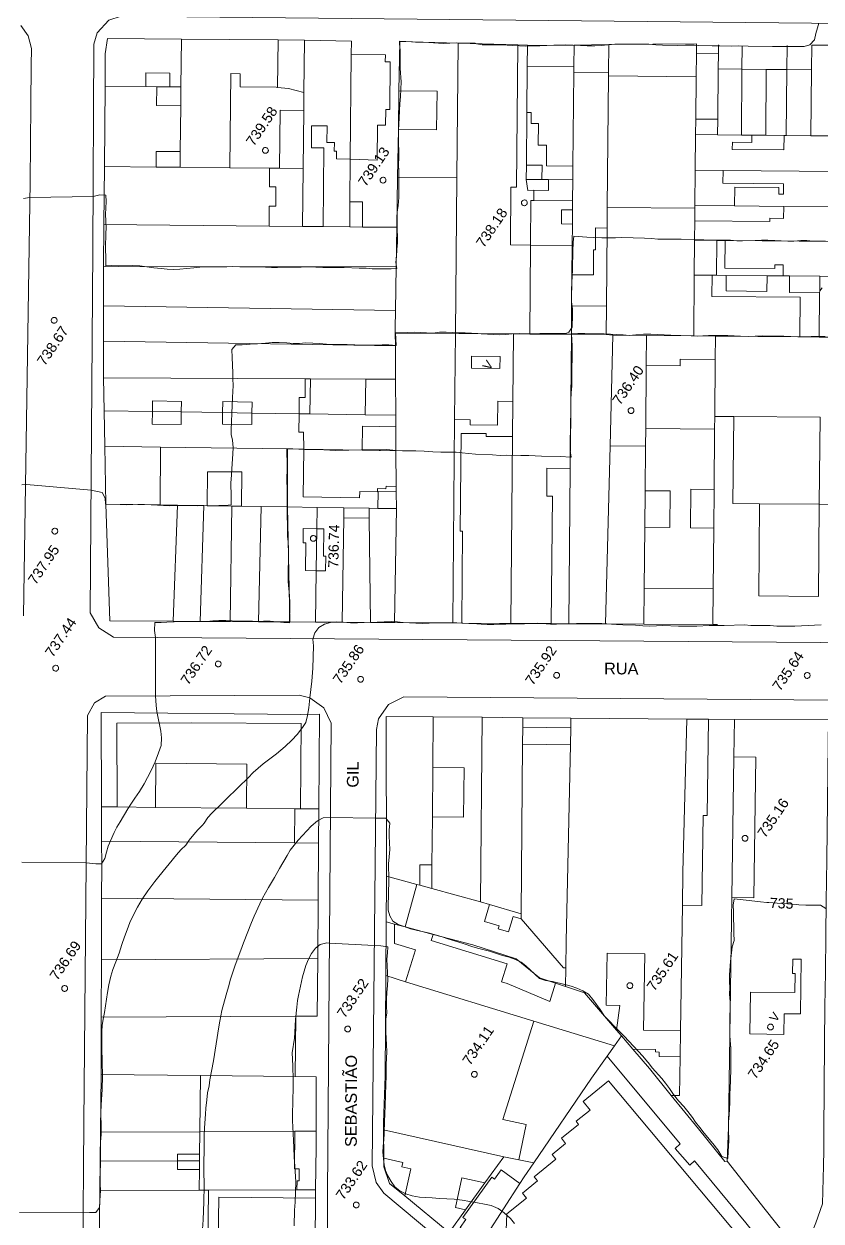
# Model space of a CAD drawing. Header units: metres. Extents: x 325024 to 7190115, y 7391967 to 10157759.
# Drawn here: x 326159.8 to 326296.8, y 7392926.1 to 7393131.9 of the extents above; entities that cross this region are included whole.
import ezdxf
from ezdxf.enums import TextEntityAlignment as Align

# ---------------------------------------------------------------- set-up
doc = ezdxf.new("R2010")
doc.units = ezdxf.units.M
doc.layers.get('0').update_dxf_attribs({"lineweight": 18})
for name, color, linetype, lineweight in [('100_SIST_VIARIO_MEIO_FIO', 1, 'Continuous', 18), ('160_P_SIMP_ASF_TOP', 7, 'Continuous', 18), ('168_P_SIMP_PARALE_TOP', 7, 'Continuous', 18), ('206_MURO_E_MURO_ARRIMO', 7, 'Continuous', 18), ('214_PROJ_BEIRAL_EDIF', 10, 'Continuous', 18), ('600_CURVA_MESTRA', 14, 'Continuous', 18), ('602_CURVA_MESTRA_TOP', 24, 'Continuous', 18), ('604_CURVA_INTERM', 7, 'Continuous', 18), ('606_PTO_COTADO', 7, 'Continuous', 18), ('608_PTO_COTADO_INTERVIA', 1, 'Continuous', 18), ('624_SEGM_CURVA_MESTRA', 14, 'Continuous', 18)]:
    doc.layers.add(name, color=color, linetype=linetype, lineweight=lineweight)
doc.styles.add('Style-Arial', font='arial.ttf', dxfattribs={"height": 1.75})

# ---------------------------------------------------------------- blocks, each defined once
blk = doc.blocks.new('SP09')
at = {"color": 0, "linetype": 'Continuous'}
blk.add_lwpolyline([(-0.03, -0.51), (-0.14, -0.49), (-0.24, -0.46), (-0.31, -0.42), (-0.35, -0.39), (-0.42, -0.31), (-0.47, -0.24), (-0.51, -0.15), (-0.52, -0.09), (-0.52, 0.03), (-0.51, 0.11), (-0.48, 0.2), (-0.44, 0.27), (-0.4, 0.33), (-0.32, 0.39), (-0.23, 0.44), (-0.15, 0.48), (-0.1, 0.48), (-0.03, 0.48), (0.08, 0.48), (0.19, 0.44), (0.27, 0.4), (0.35, 0.32), (0.41, 0.23), (0.46, 0.11), (0.48, 0.03), (0.48, -0.03), (0.47, -0.08), (0.44, -0.21), (0.38, -0.3), (0.31, -0.38), (0.23, -0.44), (0.1, -0.49), (0.02, -0.51)], close=True, dxfattribs=at)
blk = doc.blocks.new('SP10')
at = {"color": 0, "linetype": 'Continuous'}
blk.add_lwpolyline([(-0.03, -0.51), (-0.14, -0.49), (-0.24, -0.46), (-0.31, -0.42), (-0.35, -0.39), (-0.42, -0.31), (-0.47, -0.24), (-0.51, -0.15), (-0.52, -0.09), (-0.52, 0.03), (-0.51, 0.11), (-0.48, 0.2), (-0.44, 0.27), (-0.4, 0.33), (-0.32, 0.39), (-0.23, 0.44), (-0.15, 0.48), (-0.1, 0.48), (-0.03, 0.48), (0.08, 0.48), (0.19, 0.44), (0.27, 0.4), (0.35, 0.32), (0.41, 0.23), (0.46, 0.11), (0.48, 0.03), (0.48, -0.03), (0.47, -0.08), (0.44, -0.21), (0.38, -0.3), (0.31, -0.38), (0.23, -0.44), (0.1, -0.49), (0.02, -0.51)], close=True, dxfattribs=at)

msp = doc.modelspace()

# ---------------------------------------------------------------- linework, layer by layer
at = {"layer": '100_SIST_VIARIO_MEIO_FIO'}
for points in [[(326171.626, 7393093.127), (326171.18, 7393030.649), (326172.628, 7393028.042), (326175.147, 7393026.476), (326327.147, 7393025.338), (326391.798, 7393025.027), (326393.714, 7393026.108), (326394.419, 7393028.19), (326395.991, 7393126.864), (326395.017, 7393128.875), (326393.346, 7393130.359), (326391.233, 7393131.089), (326176.511, 7393133.239), (326174.388, 7393132.547), (326172.351, 7393130.4), (326171.781, 7393128.405)], [(326169.405, 7392851.161), (326200.092, 7392850.62), (326211.284, 7392868.765), (326212.093, 7392887.907), (326211.948, 7392930.794), (326212.611, 7393011.658), (326211.31, 7393014.325), (326208.901, 7393016.057), (326207.109, 7393016.466), (326173.814, 7393016.34), (326171.909, 7393015.191), (326170.729, 7393013.004), (326170.087, 7392942.881)]]:
    msp.add_lwpolyline(points, close=True, dxfattribs=at)
for points in [[(326159.706, 7393030.123), (326160.859, 7393104.738), (326160.981, 7393118.077), (326161.041, 7393124.747), (326161.068, 7393127.712), (326160.526, 7393129.845), (326159.268, 7393131.659)], [(326321.881, 7393015.474), (326225.081, 7393016.195), (326222.43, 7393014.859), (326220.744, 7393012.415), (326220.378, 7393010.598), (326219.638, 7392935.563), (326220.328, 7392932.668), (326221.622, 7392930.84), (326237.03, 7392917.963)]]:
    msp.add_lwpolyline(points, dxfattribs=at)
at = {"layer": '206_MURO_E_MURO_ARRIMO'}
for p, q in [((326246.333, 7393128.246), (326244.648, 7393128.294)), ((326247.473, 7393128.213), (326246.333, 7393128.246)), ((326254.343, 7393128.286), (326247.473, 7393128.213)), ((326260.311, 7393128.35), (326254.343, 7393128.286)), ((326296.479, 7393078.073), (326296.551, 7393085.677)), ((326296.554, 7393086.007), (326296.966, 7393086.525)), ((326233.477, 7393028.899), (326235.037, 7393028.889)), ((326250.412, 7393028.788), (326253.412, 7393028.775)), ((326278.189, 7393028.665), (326278.99, 7393028.662)), ((326277.467, 7393012.334), (326273.699, 7393012.367)), ((326210.435, 7392991.039), (326210.466, 7392996.921)), ((326222.112, 7392985.361), (326222.115, 7392984.191)), ((326222.115, 7392984.191), (326222.066, 7392977.501)), ((326222.066, 7392977.501), (326221.999, 7392968.257)), ((326221.999, 7392968.257), (326221.873, 7392951.032)), ((326221.873, 7392951.032), (326221.586, 7392943.031)), ((326209.992, 7392938.8), (326209.993, 7392941.503)), ((326221.586, 7392943.031), (326221.595, 7392941.734)), ((326209.913, 7392931.435), (326209.992, 7392938.8)), ((326221.629, 7392936.852), (326221.639, 7392935.381)), ((326221.639, 7392935.381), (326222.617, 7392932.538)), ((326209.897, 7392929.996), (326209.913, 7392931.435)), ((326222.617, 7392932.538), (326225.233, 7392930.391))]:
    msp.add_line(p, q, dxfattribs=at)
for points in [[(326246.333, 7393128.246), (326246.299, 7393124.66)], [(326254.308, 7393124.585), (326254.343, 7393128.286)], [(326279.145, 7393126.782), (326279.16, 7393128.316)], [(326283.199, 7393124.131), (326283.236, 7393128.106)], [(326290.905, 7393124.059), (326290.944, 7393128.221)], [(326246.224, 7393116.663), (326246.14, 7393107.626)], [(326215.877, 7393108.673), (326215.808, 7393101.32)], [(326254.126, 7393105.11), (326249.965, 7393105.149)], [(326247.43, 7393103.299), (326247.414, 7393101.568)], [(326281.938, 7393100.623), (326275.12, 7393100.687)], [(326278.847, 7393088.69), (326280.509, 7393088.675)], [(326287.516, 7393088.609), (326290.253, 7393088.584)], [(326266.747, 7393073.169), (326266.796, 7393078.351)], [(326207.071, 7393064.872), (326208.911, 7393064.844)], [(326218.457, 7393064.694), (326223.69, 7393064.613)], [(326214.784, 7393048.701), (326219.104, 7393048.634)], [(326210.136, 7393045.104), (326210.023, 7393037.889)], [(326222.066, 7392977.501), (326223.499, 7392977.12)], [(326221.999, 7392968.257), (326225.382, 7392967.22)], [(326242.277, 7392937.122), (326244.838, 7392936.584)], [(326245.037, 7392932.538), (326245.749, 7392933.638), (326247.396, 7392936.046)], [(326206.701, 7392931.422), (326209.913, 7392931.435)], [(326235.703, 7392928.01), (326239.018, 7392932.606)]]:
    msp.add_lwpolyline(points, dxfattribs=at)
at = {"layer": '214_PROJ_BEIRAL_EDIF'}
for points in [[(326184.845, 7393121.09), (326186.761, 7393121.072), (326186.838, 7393129.307), (326174.13, 7393129.426), (326173.761, 7393126.769), (326173.715, 7393121.194), (326180.724, 7393121.128), (326180.746, 7393123.478), (326184.867, 7393123.44)], [(326195.176, 7393107.181), (326186.632, 7393107.261), (326186.657, 7393109.955), (326186.731, 7393117.848), (326186.761, 7393121.072), (326186.838, 7393129.307), (326203.447, 7393129.152), (326203.371, 7393120.998), (326203.103, 7393121.022), (326196.918, 7393121.079), (326196.939, 7393123.352), (326195.327, 7393123.368)], [(326207.891, 7393120.1), (326207.975, 7393129.109), (326203.447, 7393129.152), (326203.371, 7393120.998), (326205.259, 7393120.833)], [(326211.19, 7393097.053), (326207.675, 7393097.086), (326207.769, 7393107.063), (326207.862, 7393117.019), (326207.891, 7393120.1), (326207.975, 7393129.109), (326216.067, 7393128.957), (326216.045, 7393126.633), (326215.877, 7393108.673), (326213.488, 7393108.695), (326213.501, 7393110.044), (326213.128, 7393110.047), (326213.142, 7393111.51), (326211.854, 7393111.522), (326211.881, 7393114.38), (326209.23, 7393114.405), (326209.195, 7393110.616), (326211.317, 7393110.596)], [(326224.369, 7393128.88), (326234.41, 7393128.59), (326234.193, 7393105.485), (326224.005, 7393105.581), (326224.133, 7393113.769), (326230.717, 7393113.707), (326230.779, 7393120.349), (326224.237, 7393120.41)], [(326234.193, 7393105.485), (326233.942, 7393078.658), (326243.915, 7393078.604), (326246.711, 7393078.589), (326246.854, 7393093.889), (326243.403, 7393093.922), (326243.496, 7393103.83), (326244.419, 7393103.822), (326244.648, 7393128.294), (326234.41, 7393128.59)], [(326215.877, 7393108.673), (326216.045, 7393126.633), (326221.903, 7393126.578), (326221.892, 7393125.373), (326222.749, 7393125.365), (326222.673, 7393117.208), (326221.962, 7393117.215), (326221.937, 7393114.491), (326220.548, 7393114.504), (326220.491, 7393108.482)], [(326260.266, 7393123.531), (326260.261, 7393122.978), (326275.327, 7393122.837), (326275.365, 7393126.817), (326275.38, 7393128.511), (326260.311, 7393128.35)], [(326279.121, 7393124.169), (326279.04, 7393115.506), (326275.259, 7393115.542), (326275.327, 7393122.837), (326275.365, 7393126.817), (326279.145, 7393126.782)], [(326295.188, 7393128.285), (326298.925, 7393128.25), (326298.779, 7393112.653), (326295.043, 7393112.688), (326295.149, 7393124.019)], [(326254.148, 7393107.449), (326254.299, 7393123.587), (326254.308, 7393124.585), (326246.299, 7393124.66), (326246.224, 7393116.663), (326246.959, 7393116.656), (326246.942, 7393114.809), (326248.202, 7393114.797), (326248.167, 7393111.051), (326249.617, 7393111.037), (326249.584, 7393107.492)], [(326180.724, 7393121.128), (326182.6, 7393121.111), (326184.845, 7393121.09), (326184.867, 7393123.44), (326180.746, 7393123.478)], [(326254.148, 7393107.449), (326254.299, 7393123.587), (326260.266, 7393123.531), (326260.261, 7393122.978), (326260.049, 7393100.35), (326260.016, 7393096.808), (326258.037, 7393096.827), (326258.002, 7393093.073), (326257.698, 7393093.076), (326257.658, 7393088.757), (326253.974, 7393088.791), (326254.021, 7393093.822), (326254.055, 7393097.49), (326254.078, 7393099.933), (326254.093, 7393101.506), (326254.126, 7393105.11)], [(326275.259, 7393115.542), (326275.327, 7393122.837), (326260.261, 7393122.978), (326260.049, 7393100.35), (326275.116, 7393100.209), (326275.12, 7393100.687), (326275.177, 7393106.767), (326275.234, 7393112.874)], [(326279.121, 7393124.169), (326279.04, 7393115.506), (326279.015, 7393112.838), (326283.093, 7393112.8), (326283.199, 7393124.131)], [(326284.912, 7393112.783), (326283.093, 7393112.8), (326283.199, 7393124.131), (326287.38, 7393124.092), (326287.274, 7393112.761)], [(326290.424, 7393112.731), (326290.799, 7393112.728), (326290.905, 7393124.059), (326287.38, 7393124.092), (326287.274, 7393112.761)], [(326295.149, 7393124.019), (326290.905, 7393124.059), (326290.799, 7393112.728), (326295.043, 7393112.688)], [(326186.731, 7393117.848), (326186.657, 7393109.955), (326182.512, 7393109.994), (326182.487, 7393107.299), (326173.603, 7393107.382), (326173.715, 7393121.194), (326180.724, 7393121.128), (326182.6, 7393121.111), (326182.57, 7393117.887)], [(326186.761, 7393121.072), (326186.731, 7393117.848), (326182.57, 7393117.887), (326182.6, 7393121.111), (326184.845, 7393121.09)], [(326224.237, 7393120.41), (326224.133, 7393113.769), (326230.717, 7393113.707), (326230.779, 7393120.349)], [(326207.862, 7393117.019), (326207.769, 7393107.063), (326203.727, 7393107.101), (326203.82, 7393117.057)], [(326284.912, 7393112.783), (326284.901, 7393111.535), (326281.55, 7393111.567), (326281.538, 7393110.316), (326290.4, 7393110.233), (326290.424, 7393112.731), (326290.799, 7393112.728), (326295.043, 7393112.688), (326298.779, 7393112.653), (326299.604, 7393112.646), (326299.547, 7393106.539), (326279.945, 7393106.723), (326275.177, 7393106.767), (326275.234, 7393112.874), (326279.015, 7393112.838), (326283.093, 7393112.8)], [(326182.487, 7393107.299), (326186.632, 7393107.261), (326186.657, 7393109.955), (326182.512, 7393109.994)], [(326186.632, 7393107.261), (326182.487, 7393107.299), (326173.603, 7393107.382), (326173.522, 7393097.406), (326201.91, 7393097.14), (326201.942, 7393100.583), (326203.065, 7393100.573), (326203.096, 7393103.897), (326201.975, 7393103.907), (326202.005, 7393107.117), (326195.176, 7393107.181)], [(326202.005, 7393107.117), (326203.727, 7393107.101), (326207.769, 7393107.063), (326207.675, 7393097.086), (326201.91, 7393097.14), (326201.942, 7393100.583), (326203.065, 7393100.573), (326203.096, 7393103.897), (326201.975, 7393103.907)], [(326246.117, 7393105.185), (326246.14, 7393107.626), (326248.837, 7393107.601), (326248.815, 7393105.16)], [(326299.425, 7393100.459), (326290.377, 7393100.544), (326281.938, 7393100.623), (326281.968, 7393103.831), (326289.524, 7393103.761), (326289.513, 7393102.63), (326290.325, 7393102.622), (326290.342, 7393104.406), (326279.924, 7393104.504), (326279.945, 7393106.723), (326299.547, 7393106.539), (326302.87, 7393106.508), (326302.765, 7393100.428)], [(326223.87, 7393096.935), (326223.764, 7393090.147), (326223.647, 7393082.655), (326223.599, 7393079.574), (326223.604, 7393078.715), (326233.942, 7393078.658), (326234.193, 7393105.485), (326224.005, 7393105.581)], [(326248.815, 7393105.16), (326249.965, 7393105.149), (326249.947, 7393103.275), (326247.43, 7393103.299), (326246.409, 7393103.264), (326246.117, 7393105.185)], [(326215.808, 7393101.32), (326215.768, 7393097.01), (326217.953, 7393096.99), (326217.993, 7393101.3)], [(326254.078, 7393099.933), (326252.182, 7393099.951), (326252.159, 7393097.508), (326254.055, 7393097.49), (326254.021, 7393093.822), (326246.854, 7393093.889), (326246.926, 7393101.573), (326247.414, 7393101.568), (326254.093, 7393101.506)], [(326259.89, 7393083.367), (326260.016, 7393096.808), (326260.049, 7393100.35), (326275.116, 7393100.209), (326275.095, 7393098.053), (326275.064, 7393094.734), (326275.008, 7393088.726), (326274.91, 7393078.275), (326266.796, 7393078.351), (326261.027, 7393078.405), (326259.845, 7393078.518)], [(326275.095, 7393098.053), (326287.98, 7393097.932), (326287.985, 7393098.5), (326290.358, 7393098.477), (326290.377, 7393100.544), (326299.425, 7393100.459), (326299.369, 7393094.507), (326280.32, 7393094.685), (326278.904, 7393094.698), (326275.064, 7393094.734)], [(326211.19, 7393097.053), (326215.768, 7393097.01), (326217.953, 7393096.99), (326223.87, 7393096.935), (326223.764, 7393090.147), (326173.463, 7393090.198), (326173.522, 7393097.406), (326201.91, 7393097.14), (326207.675, 7393097.086)], [(326253.923, 7393083.423), (326253.974, 7393088.791), (326254.021, 7393093.822), (326246.854, 7393093.889), (326246.711, 7393078.589), (326253.878, 7393078.55)], [(326278.048, 7393088.698), (326275.008, 7393088.726), (326275.064, 7393094.734), (326278.904, 7393094.698), (326278.847, 7393088.69)], [(326299.369, 7393094.507), (326280.32, 7393094.685), (326280.276, 7393089.925), (326288.844, 7393089.845), (326288.851, 7393090.489), (326290.271, 7393090.476), (326290.253, 7393088.584), (326291.39, 7393088.573), (326296.577, 7393088.525), (326298.915, 7393088.503), (326299.315, 7393088.828)], [(326223.647, 7393082.655), (326173.458, 7393083.44), (326173.463, 7393090.198), (326223.764, 7393090.147)], [(326293.155, 7393078.104), (326293.219, 7393084.909), (326278.014, 7393085.052), (326278.048, 7393088.698), (326275.008, 7393088.726), (326274.91, 7393078.275), (326278.653, 7393078.24)], [(326287.516, 7393088.609), (326280.509, 7393088.675), (326280.483, 7393085.989), (326287.491, 7393085.923)], [(326291.39, 7393088.573), (326291.363, 7393085.725), (326296.551, 7393085.677), (326296.554, 7393086.007), (326296.577, 7393088.525)], [(326223.604, 7393078.715), (326223.617, 7393076.554), (326173.453, 7393077.337), (326173.458, 7393083.44), (326223.647, 7393082.655), (326223.599, 7393079.574)], [(326253.878, 7393078.55), (326259.845, 7393078.518), (326259.89, 7393083.367), (326253.923, 7393083.423)], [(326218.553, 7393070.847), (326209.006, 7393070.897), (326208.128, 7393070.902), (326173.447, 7393071.083), (326173.453, 7393077.337), (326223.617, 7393076.554), (326223.652, 7393070.821)], [(326233.804, 7393063.881), (326233.477, 7393028.899), (326223.477, 7393028.964), (326223.787, 7393048.561), (326223.77, 7393051.47), (326223.764, 7393052.391), (326223.727, 7393058.527), (326223.702, 7393062.629), (326223.69, 7393064.613), (326223.652, 7393070.821), (326223.617, 7393076.554), (326223.604, 7393078.715), (326233.942, 7393078.658)], [(326233.804, 7393063.881), (326236.484, 7393063.856), (326236.475, 7393062.952), (326241.175, 7393062.908), (326241.213, 7393067.029), (326243.807, 7393067.005), (326243.915, 7393078.604), (326233.942, 7393078.658)], [(326253.662, 7393055.491), (326249.676, 7393055.528), (326249.631, 7393050.698), (326250.616, 7393050.689), (326250.412, 7393028.788), (326243.449, 7393028.834), (326243.75, 7393060.94), (326243.807, 7393067.005), (326243.915, 7393078.604), (326246.711, 7393078.589), (326253.878, 7393078.55)], [(326253.662, 7393055.491), (326253.878, 7393078.55), (326259.845, 7393078.518), (326261.027, 7393078.405), (326260.532, 7393059.351), (326259.738, 7393028.747), (326253.412, 7393028.775)], [(326278.615, 7393074.188), (326278.653, 7393078.24), (326293.155, 7393078.104), (326296.479, 7393078.073), (326299.596, 7393078.044), (326299.528, 7393070.799), (326299.438, 7393061.193), (326299.327, 7393049.283), (326296.475, 7393049.309), (326296.615, 7393064.263), (326281.773, 7393064.402), (326278.523, 7393064.433)], [(326236.715, 7393074.763), (326236.696, 7393072.714), (326241.603, 7393072.668), (326241.622, 7393074.717)], [(326278.615, 7393074.188), (326278.523, 7393064.433), (326278.502, 7393062.204), (326266.646, 7393062.315), (326266.747, 7393073.169), (326272.562, 7393073.114), (326272.573, 7393074.245)], [(326208.128, 7393070.902), (326173.447, 7393071.083), (326173.547, 7393065.396), (326181.866, 7393065.266), (326181.895, 7393067.073), (326186.848, 7393066.996), (326186.82, 7393065.189), (326193.918, 7393065.078), (326193.947, 7393066.965), (326199.003, 7393066.886), (326198.973, 7393064.999), (326207.071, 7393064.872), (326207.086, 7393067.685), (326208.111, 7393067.68)], [(326218.553, 7393070.847), (326218.457, 7393064.694), (326208.911, 7393064.844), (326209.006, 7393070.897)], [(326186.82, 7393065.189), (326181.866, 7393065.266), (326181.895, 7393067.073), (326186.848, 7393066.996)], [(326198.973, 7393064.999), (326193.918, 7393065.078), (326193.947, 7393066.965), (326199.003, 7393066.886)], [(326207.913, 7393058.774), (326205.09, 7393058.818), (326183.234, 7393059.159), (326173.653, 7393059.309), (326173.547, 7393065.396), (326181.866, 7393065.266), (326181.832, 7393063.085), (326186.786, 7393063.007), (326186.82, 7393065.189), (326193.918, 7393065.078), (326193.887, 7393063.093), (326198.942, 7393063.014), (326198.973, 7393064.999), (326207.071, 7393064.872), (326207.054, 7393061.728), (326207.81, 7393061.724)], [(326186.82, 7393065.189), (326181.866, 7393065.266), (326181.832, 7393063.085), (326186.786, 7393063.007)], [(326198.973, 7393064.999), (326193.918, 7393065.078), (326193.887, 7393063.093), (326198.942, 7393063.014)], [(326217.917, 7393058.617), (326223.727, 7393058.527), (326223.702, 7393062.629), (326217.981, 7393062.718)], [(326281.773, 7393064.402), (326281.633, 7393049.448), (326286.221, 7393049.405), (326296.475, 7393049.309), (326296.615, 7393064.263)], [(326243.75, 7393060.94), (326239.245, 7393060.982), (326239.249, 7393061.457), (326234.93, 7393061.497), (326234.773, 7393044.713), (326235.185, 7393044.709), (326235.037, 7393028.889), (326243.449, 7393028.834)], [(326278.406, 7393051.855), (326274.428, 7393051.892), (326274.366, 7393045.261), (326278.344, 7393045.224), (326278.246, 7393034.761), (326266.389, 7393034.872), (326266.487, 7393045.352), (326270.824, 7393045.312), (326270.883, 7393051.606), (326266.546, 7393051.647), (326266.617, 7393059.294), (326266.646, 7393062.315), (326278.502, 7393062.204)], [(326173.828, 7393049.341), (326173.653, 7393059.309), (326183.234, 7393059.159), (326183.203, 7393049.195)], [(326197.19, 7393048.976), (326197.208, 7393054.894), (326191.307, 7393054.912), (326191.289, 7393049.069), (326190.669, 7393049.078), (326186.165, 7393049.149), (326183.203, 7393049.195), (326183.234, 7393059.159), (326205.09, 7393058.818), (326205.069, 7393048.853), (326200.543, 7393048.924)], [(326223.764, 7393052.391), (326223.727, 7393058.527), (326217.917, 7393058.617), (326207.913, 7393058.774), (326207.785, 7393050.568), (326217.481, 7393050.417), (326217.498, 7393051.526), (326220.522, 7393051.479), (326220.53, 7393051.997), (326222.009, 7393051.974), (326222.016, 7393052.418)], [(326266.389, 7393034.872), (326266.331, 7393028.718), (326259.738, 7393028.747), (326260.532, 7393059.351), (326266.617, 7393059.294), (326266.546, 7393051.647), (326266.487, 7393045.352)], [(326191.289, 7393049.069), (326195.525, 7393049.002), (326197.19, 7393048.976), (326197.208, 7393054.894), (326191.307, 7393054.912)], [(326220.607, 7393048.61), (326223.787, 7393048.561), (326223.77, 7393051.47), (326220.652, 7393051.519)], [(326266.546, 7393051.647), (326266.487, 7393045.352), (326270.824, 7393045.312), (326270.883, 7393051.606)], [(326278.344, 7393045.224), (326278.406, 7393051.855), (326274.428, 7393051.892), (326274.366, 7393045.261)], [(326183.203, 7393049.195), (326173.828, 7393049.341), (326174.526, 7393029.284), (326185.439, 7393029.212), (326186.165, 7393049.149)], [(326185.439, 7393029.212), (326186.165, 7393049.149), (326190.669, 7393049.078), (326190.071, 7393029.182)], [(326191.289, 7393049.069), (326195.525, 7393049.002), (326195.215, 7393029.148), (326190.071, 7393029.182), (326190.669, 7393049.078)], [(326197.19, 7393048.976), (326195.525, 7393049.002), (326195.215, 7393029.148), (326200.116, 7393029.117), (326200.543, 7393048.924)], [(326205.475, 7393029.082), (326205.069, 7393048.853), (326200.543, 7393048.924), (326200.116, 7393029.117)], [(326210.023, 7393037.889), (326208.159, 7393037.918), (326208.233, 7393042.668), (326207.744, 7393042.676), (326207.783, 7393045.141), (326210.136, 7393045.104), (326210.194, 7393048.773), (326205.069, 7393048.853), (326205.475, 7393029.082), (326209.885, 7393029.053)], [(326210.023, 7393037.889), (326209.885, 7393029.053), (326214.477, 7393029.023), (326214.757, 7393046.966), (326214.784, 7393048.701), (326210.194, 7393048.773), (326210.136, 7393045.104), (326211.338, 7393045.086), (326211.264, 7393040.376), (326211.671, 7393040.37), (326211.632, 7393037.864)], [(326220.607, 7393048.61), (326219.104, 7393048.634), (326219.123, 7393046.898), (326219.324, 7393028.991), (326223.477, 7393028.964), (326223.787, 7393048.561)], [(326296.475, 7393049.309), (326286.221, 7393049.405), (326286.072, 7393033.554), (326296.327, 7393033.458)], [(326219.324, 7393028.991), (326214.477, 7393029.023), (326214.757, 7393046.966), (326219.123, 7393046.898)], [(326278.189, 7393028.665), (326266.331, 7393028.718), (326266.389, 7393034.872), (326278.246, 7393034.761)], [(326175.81, 7392997.263), (326175.753, 7393011.695), (326188.604, 7393011.746), (326207.424, 7393011.613), (326207.293, 7392996.952), (326210.466, 7392996.921), (326210.552, 7393013.235), (326207.348, 7393013.189), (326173.049, 7393013.528), (326173.113, 7392997.29)], [(326207.293, 7392996.952), (326206.348, 7392996.961), (326198.016, 7392997.044), (326198.091, 7393004.632), (326182.448, 7393004.786), (326182.373, 7392997.198), (326175.81, 7392997.263), (326175.753, 7393011.695), (326188.604, 7393011.746), (326207.424, 7393011.613)], [(326227.798, 7392983.807), (326227.311, 7392983.941), (326222.112, 7392985.361), (326222.05, 7393012.826), (326230.137, 7393012.754), (326230.058, 7393004.03), (326229.981, 7392995.562), (326229.906, 7392987.308), (326227.83, 7392987.327)], [(326230.058, 7393004.03), (326235.437, 7393003.981), (326235.36, 7392995.513), (326229.981, 7392995.562), (326229.906, 7392987.308), (326229.869, 7392983.242), (326238.268, 7392980.947), (326238.557, 7393012.679), (326230.137, 7393012.754)], [(326239.81, 7392980.488), (326245.225, 7392978.873), (326245.49, 7393008.049), (326245.516, 7393010.963), (326245.531, 7393012.617), (326238.557, 7393012.679), (326238.268, 7392980.947)], [(326245.531, 7393012.617), (326253.798, 7393012.544), (326253.762, 7393010.888), (326245.516, 7393010.963)], [(326261.646, 7392958.874), (326262.229, 7392963.125), (326259.867, 7392963.16), (326259.998, 7392972.124), (326266.49, 7392972.029), (326266.296, 7392958.864), (326272.645, 7392958.771), (326272.963, 7392980.393), (326273.046, 7392986.054), (326273.699, 7393012.367), (326253.798, 7393012.544), (326253.762, 7393010.888), (326253.697, 7393007.974), (326252.952, 7392974.183), (326252.91, 7392969.591), (326252.881, 7392966.419), (326256.13, 7392965.321)], [(326280.642, 7392936.383), (326280.234, 7392936.302), (326275.7, 7392941.92), (326271.042, 7392947.657), (326272.482, 7392947.636), (326272.58, 7392954.317), (326272.645, 7392958.771), (326272.963, 7392980.393), (326276.3, 7392980.344), (326276.527, 7392995.813), (326277.224, 7392995.803), (326277.467, 7393012.334), (326281.886, 7393012.294), (326281.791, 7393005.863), (326281.437, 7392981.722), (326280.856, 7392942.168)], [(326293.619, 7392919.973), (326287.202, 7392928.024), (326280.642, 7392936.383), (326280.856, 7392942.168), (326281.437, 7392981.722), (326285.246, 7392981.666), (326285.601, 7393005.807), (326281.791, 7393005.863), (326281.886, 7393012.294), (326298.079, 7393012.269), (326298.028, 7393008.194), (326297.777, 7392988.166), (326297.689, 7392981.079), (326297.614, 7392975.149), (326297.536, 7392968.849), (326297.461, 7392962.896), (326297.405, 7392956.763), (326297.344, 7392948.929), (326297.285, 7392941.424), (326297.26, 7392938.226), (326297.239, 7392935.543), (326297.026, 7392929.004), (326295.91, 7392925.764)], [(326252.91, 7392969.591), (326252.952, 7392974.183), (326253.697, 7393007.974), (326245.49, 7393008.049), (326245.225, 7392978.873), (326245.217, 7392978.05), (326252.544, 7392969.594)], [(326182.373, 7392997.198), (326198.016, 7392997.044), (326198.091, 7393004.632), (326182.448, 7393004.786)], [(326229.981, 7392995.562), (326230.058, 7393004.03), (326235.437, 7393003.981), (326235.36, 7392995.513)], [(326198.016, 7392997.044), (326182.373, 7392997.198), (326175.81, 7392997.263), (326173.113, 7392997.29), (326173.136, 7392991.407), (326206.29, 7392991.08), (326206.348, 7392996.961)], [(326206.29, 7392991.08), (326210.435, 7392991.039), (326210.352, 7392981.215), (326173.133, 7392981.583), (326173.152, 7392987.28), (326173.136, 7392991.407)], [(326239.81, 7392980.488), (326238.945, 7392977.592), (326241.463, 7392976.84), (326241.3, 7392976.294), (326243.047, 7392975.772), (326243.849, 7392978.458), (326245.217, 7392978.05), (326252.544, 7392969.594), (326252.91, 7392969.591), (326252.881, 7392966.419), (326251.13, 7392966.989), (326248.394, 7392967.879), (326244.366, 7392971.149), (326236.912, 7392973.556), (326230.113, 7392975.363), (326225.316, 7392976.637), (326227.311, 7392983.941), (326227.798, 7392983.807), (326229.869, 7392983.242), (326238.268, 7392980.947)], [(326210.352, 7392981.215), (326173.133, 7392981.583), (326173.097, 7392970.991), (326210.266, 7392971.191)], [(326252.881, 7392966.419), (326251.13, 7392966.989), (326250.164, 7392963.837), (326242.815, 7392966.892), (326241.874, 7392967.181), (326242.823, 7392970.277), (326229.78, 7392974.277), (326230.113, 7392975.363), (326225.316, 7392976.637), (326223.499, 7392977.12), (326223.445, 7392973.804), (326227.061, 7392972.695), (326225.382, 7392967.22), (326247.443, 7392960.456), (326261.308, 7392956.204), (326262.494, 7392957.882), (326261.646, 7392958.874), (326256.13, 7392965.321)], [(326206.493, 7392961.275), (326210.182, 7392961.289), (326210.266, 7392971.191), (326173.097, 7392970.991), (326173.064, 7392961.147)], [(326284.654, 7392965.436), (326292.31, 7392965.34), (326292.351, 7392968.626), (326291.887, 7392968.632), (326291.918, 7392971.097), (326293.377, 7392971.078), (326293.26, 7392961.677), (326290.441, 7392961.712), (326290.396, 7392958.158), (326284.564, 7392958.231)], [(326173.064, 7392961.147), (326173.031, 7392951.251), (326190.11, 7392951.076), (326206.39, 7392950.909), (326206.493, 7392961.275)], [(326261.308, 7392956.204), (326247.443, 7392960.456), (326242.096, 7392943.504), (326246.115, 7392942.659), (326244.838, 7392936.584), (326247.396, 7392936.046), (326257.357, 7392950.617), (326260.039, 7392954.409)], [(326280.642, 7392936.383), (326287.202, 7392928.024), (326293.619, 7392919.973), (326293.489, 7392918.94), (326286.037, 7392918.166), (326284.239, 7392920.422), (326286.866, 7392922.516), (326286.239, 7392923.301), (326285.982, 7392923.096), (326283.866, 7392925.75), (326275.045, 7392936.42), (326274.213, 7392935.678), (326271.732, 7392938.544), (326272.575, 7392939.359), (326260.039, 7392954.409), (326261.308, 7392956.204), (326262.494, 7392957.882), (326264.433, 7392955.616), (326267.292, 7392952.274), (326271.042, 7392947.657), (326275.7, 7392941.92), (326280.234, 7392936.302)], [(326264.433, 7392955.616), (326267.292, 7392952.274), (326271.042, 7392947.657), (326272.482, 7392947.636), (326272.58, 7392954.317), (326268.943, 7392954.371), (326268.954, 7392955.122), (326268.329, 7392955.131), (326268.335, 7392955.559)], [(326190.11, 7392951.076), (326173.031, 7392951.251), (326172.931, 7392941.361), (326190.007, 7392941.427)], [(326209.993, 7392941.503), (326206.337, 7392941.489), (326190.007, 7392941.427), (326190.11, 7392951.076), (326206.39, 7392950.909), (326209.995, 7392950.872)], [(326189.965, 7392937.562), (326190.007, 7392941.427), (326172.931, 7392941.361), (326172.88, 7392936.343), (326186.179, 7392936.394), (326186.174, 7392937.548)], [(326206.701, 7392931.422), (326191.502, 7392931.364), (326189.898, 7392931.358), (326189.937, 7392934.925), (326189.953, 7392936.409), (326189.965, 7392937.562), (326190.007, 7392941.427), (326206.337, 7392941.489), (326206.273, 7392935.036), (326207.105, 7392935.024), (326207.075, 7392932.987), (326206.725, 7392932.993)], [(326239.018, 7392932.606), (326235.066, 7392933.487), (326233.933, 7392928.404), (326235.703, 7392928.01), (326232.889, 7392924.11), (326225.233, 7392930.391), (326226.268, 7392935.032), (326224.746, 7392935.371), (326224.912, 7392936.12), (326221.629, 7392936.852), (326221.595, 7392941.734), (326242.277, 7392937.122)], [(326186.179, 7392936.394), (326189.953, 7392936.409), (326189.965, 7392937.562), (326186.174, 7392937.548)], [(326189.937, 7392934.925), (326189.898, 7392931.358), (326172.829, 7392931.293), (326172.88, 7392936.343), (326186.179, 7392936.394), (326186.184, 7392934.911)], [(326189.953, 7392936.409), (326186.179, 7392936.394), (326186.184, 7392934.911), (326189.937, 7392934.925)], [(326245.037, 7392932.538), (326239.376, 7392923.798), (326239.12, 7392923.983), (326236.84, 7392920.823), (326234.067, 7392923.143), (326235.149, 7392924.643), (326234.753, 7392924.929), (326235.75, 7392926.311), (326235.228, 7392926.687), (326240.216, 7392933.6), (326240.653, 7392933.285), (326241.799, 7392934.873)], [(326172.728, 7392921.395), (326188.313, 7392921.54), (326191.396, 7392921.456), (326191.502, 7392931.364), (326189.898, 7392931.358), (326172.829, 7392931.293)], [(326209.897, 7392929.996), (326209.816, 7392922.398), (326193.175, 7392922.562), (326193.25, 7392930.16)]]:
    msp.add_lwpolyline(points, close=True, dxfattribs=at)
msp.add_lwpolyline([(326242.647, 7392924.471), (326242.773, 7392927.274), (326246.159, 7392930.007), (326245.455, 7392930.88), (326248.042, 7392932.969), (326247.47, 7392933.677), (326251.221, 7392936.705), (326250.559, 7392937.525), (326252.887, 7392939.404), (326252.173, 7392940.288), (326255.119, 7392942.666), (326254.68, 7392943.21), (326257.076, 7392945.144), (326255.886, 7392946.618), (326260.277, 7392950.163), (326283.042, 7392922.969)], dxfattribs=at)
at = {"layer": '600_CURVA_MESTRA', "elevation": 735}
for points in [[(326190.321, 7392922.275), (326190.558, 7392926.276), (326190.69, 7392929.391), (326190.728, 7392932.131), (326190.675, 7392934.801), (326190.745, 7392939.546), (326190.764, 7392940.795), (326190.814, 7392942.071), (326190.956, 7392944.419), (326191.05, 7392945.467), (326191.205, 7392946.917), (326191.35, 7392948.081), (326191.591, 7392949.328), (326191.736, 7392950.33), (326192.332, 7392953.606), (326193.265, 7392959.44), (326193.426, 7392960.449), (326193.785, 7392962.264), (326194.23, 7392963.935), (326194.646, 7392965.337), (326194.909, 7392966.351), (326195.299, 7392967.661), (326196.096, 7392970.068), (326197.034, 7392972.636), (326197.504, 7392973.879), (326198.911, 7392977.384), (326199.364, 7392978.488), (326200.312, 7392980.583), (326200.792, 7392981.588), (326201.823, 7392983.424), (326202.841, 7392985.147), (326203.694, 7392986.665), (326205.047, 7392988.914), (326205.564, 7392989.81), (326206.218, 7392990.708), (326206.93, 7392991.56), (326208.38, 7392993.189), (326209.144, 7392993.959), (326210.258, 7392994.878), (326211.182, 7392995.394), (326212.478, 7392995.437), (326220.228, 7392995.367), (326221.971, 7392995.328), (326222.646, 7392994.452), (326222.582, 7392993.301), (326222.566, 7392992.262), (326222.643, 7392989.926), (326222.564, 7392988.666), (326222.453, 7392987.468), (326222.465, 7392987.283), (326222.476, 7392985.094), (326222.481, 7392984.058), (326222.441, 7392982.968), (326222.44, 7392981.861), (326222.387, 7392980.672), (326222.369, 7392979.536), (326222.644, 7392978.572), (326223.161, 7392977.65), (326224.104, 7392977.027), (326225.108, 7392976.706), (326226.194, 7392976.336), (326227.216, 7392976.07), (326229.481, 7392975.538), (326231.644, 7392974.931), (326232.658, 7392974.585), (326234.548, 7392974.017), (326235.617, 7392973.7), (326236.739, 7392973.299), (326237.751, 7392973.001), (326239.819, 7392972.446), (326242.023, 7392971.752), (326243.177, 7392971.419), (326244.25, 7392971.054), (326245.242, 7392970.556), (326246.048, 7392969.937), (326247.615, 7392968.512), (326248.395, 7392967.786), (326249.425, 7392967.449), (326250.641, 7392967.229), (326252.732, 7392966.737), (326253.847, 7392966.446), (326254.796, 7392966.1), (326255.865, 7392965.63), (326256.804, 7392965.059), (326257.584, 7392964.173), (326258.22, 7392963.324), (326258.821, 7392962.464), (326259.455, 7392961.466), (326259.582, 7392961.313), (326260.387, 7392960.502), (326261.284, 7392959.513), (326262.931, 7392957.865), (326263.736, 7392957.01), (326264.528, 7392956.136), (326266.161, 7392954.404), (326266.988, 7392953.458), (326267.133, 7392953.244), (326267.784, 7392952.435), (326269.429, 7392950.568), (326270.073, 7392949.746), (326270.726, 7392948.829), (326271.406, 7392947.829), (326272.299, 7392946.745), (326273.207, 7392945.779), (326273.915, 7392944.921), (326274.668, 7392943.88), (326275.219, 7392943.04), (326275.938, 7392942.173), (326276.693, 7392941.166), (326278.189, 7392939.393), (326279.042, 7392938.289), (326279.738, 7392937.184), (326280.742, 7392936.843), (326280.83, 7392937.985), (326280.861, 7392939.007), (326280.915, 7392939.804), (326280.896, 7392941.927), (326280.904, 7392943.198), (326280.999, 7392944.284), (326281.065, 7392945.315), (326281.099, 7392946.465), (326281.106, 7392947.813), (326281.243, 7392950.158), (326281.3, 7392952.266), (326281.3, 7392953.434), (326281.256, 7392954.549), (326281.261, 7392955.718), (326281.105, 7392957.89), (326281.107, 7392959.029), (326281.087, 7392960.035), (326281.113, 7392960.282), (326281.179, 7392963.55), (326281.175, 7392963.83), (326281.071, 7392965.051), (326281.096, 7392966.188), (326281.06, 7392967.224), (326281.072, 7392968.372), (326281.207, 7392970.712), (326281.529, 7392973.234), (326281.867, 7392974.28), (326281.809, 7392975.524), (326281.729, 7392979.361), (326281.692, 7392980.382), (326281.847, 7392981.49), (326283.926, 7392981.226), (326286.393, 7392980.947), (326287.487, 7392980.843)], [(326292.562, 7392980.492), (326292.995, 7392980.456), (326294.18, 7392980.389), (326296.669, 7392980.352), (326297.604, 7392979.833)]]:
    msp.add_lwpolyline(points, dxfattribs=at)
at = {"layer": '604_CURVA_INTERM', "flags": 128}
for points, elevation in [([(326159.716, 7393101.902), (326160.724, 7393102.056), (326160.817, 7393102.057), (326171.666, 7393102.259), (326172.835, 7393102.501), (326173.863, 7393102.49), (326173.911, 7393101.371), (326173.829, 7393100.218), (326173.805, 7393099.207), (326173.856, 7393098.012), (326173.928, 7393096.878), (326173.83, 7393095.791), (326173.806, 7393093.546), (326173.827, 7393091.4), (326173.854, 7393090.401), (326173.87, 7393090.286), (326174.903, 7393090.359), (326176.111, 7393090.337), (326178.519, 7393090.372), (326179.704, 7393090.3), (326182.082, 7393089.993), (326183.372, 7393089.873), (326184.416, 7393089.757), (326185.515, 7393089.677), (326186.563, 7393089.725), (326188.951, 7393089.977), (326189.992, 7393090.06), (326193.326, 7393090.148), (326194.623, 7393090.169), (326195.68, 7393090.216), (326196.893, 7393090.156), (326199.178, 7393090.162), (326200.229, 7393090.143), (326202.333, 7393090.044), (326203.353, 7393090.037), (326206.069, 7393090.089), (326207.417, 7393090.1), (326208.699, 7393090.136), (326211.17, 7393090.054), (326212.322, 7393090.051), (326213.616, 7393090.01), (326214.808, 7393090.003), (326217.414, 7393089.89), (326218.585, 7393089.886), (326219.622, 7393089.817), (326220.752, 7393089.772), (326222.913, 7393089.814), (326223.851, 7393089.86), (326223.699, 7393090.863), (326223.809, 7393091.902), (326223.873, 7393093.107), (326223.981, 7393094.32), (326223.979, 7393095.401), (326223.929, 7393096.415), (326223.952, 7393097.434), (326223.948, 7393099.553), (326224.076, 7393100.68), (326224.205, 7393102.039), (326224.225, 7393103.237), (326224.209, 7393105.531), (326224.228, 7393106.592), (326224.162, 7393107.701), (326224.206, 7393108.993), (326224.179, 7393112.379), (326224.171, 7393113.695), (326224.278, 7393115.728), (326224.357, 7393117.009), (326224.392, 7393118.161), (326224.485, 7393119.452), (326224.624, 7393121.961), (326224.42, 7393124.242), (326224.444, 7393125.286), (326224.444, 7393126.306), (326224.419, 7393127.393), (326224.35, 7393128.466), (326224.355, 7393128.922), (326226.587, 7393128.819), (326227.056, 7393128.764), (326229.371, 7393128.694), (326231.839, 7393128.541), (326233.008, 7393128.603), (326234.1, 7393128.632), (326235.244, 7393128.612), (326236.326, 7393128.616), (326237.309, 7393128.578), (326237.557, 7393128.472), (326238.548, 7393128.313), (326239.615, 7393128.287), (326240.739, 7393128.335), (326241.813, 7393128.307), (326242.817, 7393128.237), (326243.833, 7393128.206), (326246.068, 7393128.083), (326247.212, 7393128.147), (326248.437, 7393128.16), (326250.845, 7393128.274), (326251.999, 7393128.234), (326252.904, 7393128.296), (326255.421, 7393128.198), (326256.613, 7393128.149), (326257.898, 7393128.133), (326259.005, 7393128.19), (326261.352, 7393128.426), (326262.575, 7393128.458), (326264.884, 7393128.442), (326266.07, 7393128.405), (326267.192, 7393128.403), (326268.369, 7393128.327), (326269.528, 7393128.275), (326272.034, 7393128.221), (326273.511, 7393128.23), (326274.96, 7393128.276), (326275.687, 7393128.21), (326278.088, 7393128.135), (326279.366, 7393128.136), (326281.446, 7393128.112), (326282.526, 7393128.145), (326284.235, 7393128.091), (326288.432, 7393128.05), (326291.515, 7393128.043), (326292.698, 7393128.052), (326293.861, 7393128.015), (326294.864, 7393128.318), (326295.648, 7393129.18), (326295.911, 7393130.238), (326296.203, 7393131.218), (326296.397, 7393132.039)], 739), ([(326159.39, 7393052.653), (326160.204, 7393052.694), (326171.33, 7393051.723), (326173.226, 7393051.349), (326173.722, 7393050.38), (326173.819, 7393049.313), (326173.919, 7393049.323), (326176.309, 7393049.259), (326177.32, 7393049.241), (326179.379, 7393049.274), (326180.488, 7393049.258), (326182.706, 7393049.177), (326184.76, 7393049.066), (326187.133, 7393049.11), (326189.641, 7393049.058), (326193.288, 7393049.087), (326194.376, 7393049.111), (326195.398, 7393049.203), (326195.421, 7393049.634), (326195.42, 7393050.649), (326195.356, 7393052.987), (326195.433, 7393054.292), (326195.52, 7393055.388), (326195.661, 7393057.986), (326195.747, 7393059.07), (326195.599, 7393060.319), (326195.403, 7393061.332), (326195.419, 7393062.109), (326195.586, 7393066.377), (326195.608, 7393067.666), (326195.713, 7393069.757), (326195.672, 7393070.887), (326195.687, 7393071.921), (326195.571, 7393074.557), (326195.53, 7393075.905), (326196.171, 7393076.734), (326197.267, 7393076.755), (326198.682, 7393076.853), (326199.944, 7393076.916), (326201.277, 7393077.028), (326202.455, 7393077.103), (326203.648, 7393077.113), (326204.937, 7393077.065), (326206.077, 7393076.981), (326207.128, 7393076.986), (326208.16, 7393077.081), (326209.456, 7393077.033), (326210.608, 7393076.963), (326211.774, 7393076.863), (326212.978, 7393076.797), (326215.341, 7393076.805), (326216.645, 7393076.741), (326217.688, 7393076.649), (326221.354, 7393076.71), (326222.498, 7393076.701), (326223.736, 7393076.606), (326223.729, 7393077.729), (326223.645, 7393078.821), (326225.746, 7393078.825), (326226.915, 7393078.894), (326227.951, 7393078.876), (326228.958, 7393078.804), (326230.046, 7393078.762), (326231.219, 7393078.925), (326232.378, 7393078.889), (326234.549, 7393078.797), (326235.608, 7393078.779), (326237.795, 7393078.663), (326238.353, 7393078.648), (326240.508, 7393078.505), (326241.605, 7393078.452), (326242.605, 7393078.497), (326243.702, 7393078.611), (326244.912, 7393078.667), (326246.068, 7393078.606), (326247.351, 7393078.597), (326248.461, 7393078.689), (326249.464, 7393078.703), (326250.692, 7393078.665), (326251.778, 7393078.652), (326252.895, 7393078.686), (326253.42, 7393078.923), (326253.982, 7393079.784), (326254.044, 7393081.853), (326254.04, 7393082.933), (326253.924, 7393084.108), (326253.895, 7393085.168), (326253.889, 7393086.249), (326253.989, 7393088.523), (326254.055, 7393089.578), (326254.051, 7393090.762), (326254.114, 7393091.994), (326254.13, 7393093.063), (326254.202, 7393094.125), (326254.169, 7393094.394), (326254.272, 7393095.391), (326256.56, 7393095.223), (326257.654, 7393095.162), (326259.102, 7393095.115), (326260.234, 7393095.103), (326261.458, 7393095.126), (326262.549, 7393095.174), (326266.455, 7393095.048), (326267.669, 7393094.992), (326268.728, 7393094.91), (326271.355, 7393094.92), (326272.761, 7393094.885), (326275.024, 7393094.848), (326276.406, 7393094.79), (326276.649, 7393094.81), (326277.664, 7393094.711), (326278.195, 7393094.702), (326279.223, 7393094.753), (326281.204, 7393094.755), (326282.294, 7393094.631), (326283.303, 7393094.61), (326285.494, 7393094.682), (326286.579, 7393094.712), (326287.643, 7393094.717), (326288.827, 7393094.644), (326289.927, 7393094.602), (326291.073, 7393094.532), (326292.11, 7393094.544), (326293.294, 7393094.646), (326294.365, 7393094.647), (326295.415, 7393094.568), (326296.457, 7393094.555), (326297.5, 7393094.612)], 738), ([(326159.419, 7392987.751), (326170.497, 7392987.663), (326172.111, 7392987.475), (326173.134, 7392987.46), (326173.687, 7392988.378), (326173.956, 7392989.515), (326174.225, 7392990.511), (326175.309, 7392992.892), (326175.76, 7392993.788), (326176.289, 7392994.736), (326177.623, 7392996.95), (326178.262, 7392997.944), (326178.852, 7392998.771), (326179.63, 7392999.92), (326180.428, 7393001.237), (326181.019, 7393002.303), (326181.654, 7393003.539), (326182.307, 7393005.006), (326182.915, 7393006.562), (326183.34, 7393007.83), (326183.402, 7393009.163), (326183.31, 7393010.283), (326182.636, 7393013.69), (326182.486, 7393014.732), (326182.367, 7393016.373), (326182.385, 7393026.422), (326182.207, 7393027.614), (326182.248, 7393028.999), (326183.336, 7393028.996), (326184.358, 7393029.025), (326185.572, 7393029.092), (326186.898, 7393029.132), (326190.124, 7393029.139), (326191.166, 7393029.166), (326192.271, 7393029.279), (326193.28, 7393029.317), (326194.474, 7393029.318), (326196.71, 7393029.228), (326199.066, 7393029.218), (326199.861, 7393029.15), (326200.925, 7393029.206), (326202.125, 7393029.205), (326204.438, 7393028.962), (326205.444, 7393028.935), (326205.434, 7393029.956), (326205.484, 7393031.189), (326205.489, 7393032.447), (326205.441, 7393033.588), (326205.217, 7393036.006), (326205.179, 7393037.203), (326205.207, 7393038.221), (326205.262, 7393039.393), (326205.228, 7393041.702), (326205.191, 7393042.84), (326205.092, 7393043.844), (326205.075, 7393045.955), (326205.043, 7393047.148), (326205.036, 7393051.179), (326205.033, 7393052.182), (326204.963, 7393053.184), (326204.991, 7393053.544), (326205.032, 7393055.552), (326205.02, 7393056.78), (326204.978, 7393057.899), (326204.972, 7393058.849), (326205.982, 7393058.834), (326208.047, 7393058.709), (326211.329, 7393058.679), (326212.334, 7393058.604), (326213.374, 7393058.558), (326214.535, 7393058.592), (326215.646, 7393058.645), (326217.818, 7393058.671), (326218.914, 7393058.648), (326221.082, 7393058.673), (326222.096, 7393058.712), (326223.741, 7393058.55), (326224.824, 7393058.513), (326225.856, 7393058.528), (326227.163, 7393058.512), (326228.588, 7393058.44), (326230.038, 7393058.344), (326231.419, 7393058.294), (326232.882, 7393058.276), (326234.077, 7393058.281), (326235.12, 7393058.144), (326236.189, 7393058.027), (326237.421, 7393057.925), (326240.288, 7393057.789), (326241.662, 7393057.722), (326242.777, 7393057.738), (326245.168, 7393057.71), (326246.555, 7393057.676), (326248.761, 7393057.587), (326252.037, 7393057.523), (326253.711, 7393057.428), (326253.855, 7393057.413), (326253.651, 7393058.525), (326253.694, 7393060.711), (326253.802, 7393062.814), (326253.763, 7393066.013), (326253.792, 7393067.209), (326253.845, 7393068.466), (326253.93, 7393069.61), (326253.967, 7393071.999), (326253.966, 7393073.066), (326253.993, 7393074.095), (326254.003, 7393075.409), (326253.985, 7393076.513), (326253.905, 7393078.628), (326254.986, 7393078.667), (326256.163, 7393078.663), (326258.442, 7393078.624), (326259.502, 7393078.613), (326262.777, 7393078.421), (326263.796, 7393078.344), (326264.959, 7393078.476), (326266.249, 7393078.536), (326267.536, 7393078.538), (326270.988, 7393078.379), (326274.445, 7393078.29), (326275.512, 7393078.226), (326277.444, 7393078.316), (326278.53, 7393078.311), (326279.622, 7393078.34), (326280.748, 7393078.341), (326282.965, 7393078.24), (326284.246, 7393078.163), (326285.468, 7393078.211), (326286.794, 7393078.298), (326289.186, 7393078.247), (326290.406, 7393078.22), (326292.798, 7393078.121), (326293.986, 7393078.125), (326295.073, 7393078.163), (326296.34, 7393078.184), (326297.481, 7393078.168)], 737), ([(326296.805, 7393028.577), (326295.656, 7393028.532), (326294.557, 7393028.452), (326292.288, 7393028.376), (326290.177, 7393028.369), (326289.166, 7393028.335), (326288.034, 7393028.446), (326287.031, 7393028.469), (326285.886, 7393028.464), (326284.71, 7393028.482), (326283.644, 7393028.566), (326280.135, 7393028.492), (326278.93, 7393028.471), (326277.568, 7393028.492), (326275.446, 7393028.335), (326272.281, 7393028.381), (326269.621, 7393028.44), (326268.499, 7393028.4), (326267.348, 7393028.38), (326266.174, 7393028.432), (326264.924, 7393028.518), (326262.742, 7393028.581), (326261.658, 7393028.626), (326259.115, 7393028.801), (326257.962, 7393028.831), (326255.788, 7393028.792), (326254.779, 7393028.79), (326253.421, 7393028.729), (326251.319, 7393028.7), (326250.262, 7393028.716), (326248.103, 7393028.85), (326247, 7393028.82), (326245.844, 7393028.761), (326242.627, 7393028.715), (326241.54, 7393028.687), (326240.52, 7393028.632), (326239.403, 7393028.637), (326238.367, 7393028.687), (326236.834, 7393028.821), (326236.27, 7393028.826), (326234.168, 7393028.938), (326233.046, 7393028.953), (326231.826, 7393028.948), (326229.413, 7393028.879), (326228.222, 7393028.819), (326227.136, 7393028.858), (326224.979, 7393028.996), (326223.965, 7393029.104), (326222.893, 7393029.131), (326220.467, 7393029.019), (326218.235, 7393028.986), (326217.108, 7393028.93), (326215.88, 7393028.934), (326214.648, 7393029.064), (326213.551, 7393029.12), (326212.46, 7393028.994), (326211.464, 7393028.674), (326210.439, 7393028.142), (326209.752, 7393027.229), (326209.41, 7393026.128), (326209.532, 7393024.972), (326209.451, 7393021.121), (326209.247, 7393018.913), (326208.901, 7393016.057), (326208.737, 7393014.284), (326208.542, 7393012.987), (326208.252, 7393011.779), (326207.683, 7393010.919), (326206.751, 7393009.699), (326205.848, 7393008.751), (326204.661, 7393007.651), (326203.177, 7393006.403), (326200.904, 7393004.702), (326200.061, 7393003.961), (326199.204, 7393003.172), (326198.328, 7393002.286), (326196.652, 7393000.68), (326194.397, 7392998.486), (326193.66, 7392997.733), (326192.084, 7392996.196), (326191.375, 7392995.466), (326190.763, 7392994.453), (326190.453, 7392994.109), (326189.676, 7392993.307), (326188.955, 7392992.504), (326188.161, 7392991.564), (326187.614, 7392990.699), (326186.76, 7392989.875), (326186.003, 7392989.029), (326182.953, 7392985.321), (326182.282, 7392984.463), (326181.078, 7392982.853), (326180.113, 7392981.403), (326179.323, 7392980.033), (326178.609, 7392978.726), (326177.991, 7392977.392), (326177.5, 7392976.128), (326177.069, 7392974.958), (326176.609, 7392973.617), (326176.133, 7392972.141), (326175.543, 7392970.642), (326175.077, 7392969.323), (326174.735, 7392968.162), (326174.352, 7392966.705), (326174.126, 7392965.385), (326173.95, 7392964.228), (326173.796, 7392963.051), (326173.608, 7392961.925), (326173.37, 7392960.749), (326173.221, 7392959.669), (326173.191, 7392958.634), (326173.19, 7392958.024), (326173.153, 7392956.788), (326173.159, 7392955.781), (326173.249, 7392953.414), (326173.264, 7392951.034), (326173.22, 7392948.664), (326173.033, 7392946.057), (326172.995, 7392944.68), (326173.076, 7392942.123), (326173.071, 7392940.95), (326172.947, 7392939.686), (326172.916, 7392938.64), (326172.954, 7392936.366), (326172.901, 7392934.027), (326172.868, 7392932.54), (326172.916, 7392931.186), (326172.85, 7392930.588), (326172.791, 7392928.417), (326172.111, 7392927.554), (326171.018, 7392927.525), (326169.972, 7392927.471), (326159.013, 7392927.549)], 736), ([(326206.204, 7392925.214), (326206.305, 7392927.938), (326206.394, 7392929.315), (326206.49, 7392932.821), (326206.329, 7392935.509), (326206.219, 7392937.069), (326206.14, 7392938.699), (326206.006, 7392942.29), (326205.96, 7392943.319), (326205.94, 7392944.384), (326205.99, 7392946.698), (326206.069, 7392949.103), (326206.054, 7392950.33), (326205.989, 7392952.768), (326205.871, 7392954.994), (326206.257, 7392957.527), (326206.365, 7392958.549), (326206.469, 7392960.716), (326206.689, 7392962.83), (326206.816, 7392963.966), (326206.968, 7392964.837), (326207.682, 7392968.031), (326208.236, 7392970.028), (326208.662, 7392971.066), (326209.227, 7392972.08), (326209.901, 7392972.978), (326210.669, 7392973.634), (326211.847, 7392973.888), (326212.301, 7392973.868), (326219.976, 7392973.455), (326221.117, 7392973.361), (326222.321, 7392973.193), (326222.249, 7392972.174), (326222.144, 7392971.077), (326222.234, 7392969.933), (326222.333, 7392967.639), (326222.265, 7392966.548), (326222.133, 7392965.372), (326222.085, 7392964.187), (326222.12, 7392963.036), (326222.131, 7392961.887), (326221.995, 7392960.773), (326221.983, 7392958.52), (326222.083, 7392956.367), (326222.135, 7392955.192), (326222.116, 7392954.025), (326222.054, 7392953.011), (326222.058, 7392951.938), (326222.03, 7392950.805), (326221.975, 7392949.67), (326221.928, 7392947.582), (326221.825, 7392944.37), (326221.756, 7392943.288), (326221.679, 7392941.125), (326221.622, 7392940.028), (326221.513, 7392938.953), (326221.469, 7392937.887), (326221.571, 7392936.745), (326221.697, 7392935.742), (326221.899, 7392934.76), (326222.325, 7392933.849), (326222.885, 7392932.845), (326223.551, 7392931.949), (326224.399, 7392931.231), (326225.413, 7392930.768), (326226.501, 7392930.418), (326227.744, 7392930.189), (326229.957, 7392930.058), (326231.198, 7392929.935), (326233.738, 7392929.803), (326235.094, 7392929.636), (326237.719, 7392929.178), (326238.957, 7392928.993), (326240.086, 7392928.718), (326241.286, 7392928.222), (326242.316, 7392927.48), (326243.382, 7392926.486), (326244.077, 7392925.666)], 734)]:
    msp.add_lwpolyline(points, dxfattribs=dict(at, elevation=elevation))
at = {"layer": '624_SEGM_CURVA_MESTRA', "elevation": 735}
msp.add_lwpolyline([(326287.487, 7392980.843), (326287.797, 7392980.813), (326289.249, 7392980.728), (326290.248, 7392980.686), (326292.562, 7392980.492)], dxfattribs=at)

# ---------------------------------------------------------------- block references
at = {"layer": '606_PTO_COTADO', "rotation": 55.83005668387076}
for p in [(326201.292, 7393110.187, 739.579), (326221.515, 7393105.078, 739.129), (326245.801, 7393101.171, 738.179), (326164.973, 7393080.979, 738.66), (326264.139, 7393065.454, 736.399), (326165.095, 7393044.723, 737.955), (326209.528, 7393043.467, 736.74), (326193.185, 7393021.882, 736.725), (326251.351, 7393019.934, 735.925), (326294.419, 7393019.904, 735.644), (326283.731, 7392991.909, 735.165), (326166.779, 7392966.08, 736.695), (326263.934, 7392966.559, 735.6), (326215.432, 7392959.111, 733.525), (326288.11, 7392959.451, 734.655), (326237.21, 7392951.321, 734.11)]:
    msp.add_blockref('SP09', p, dxfattribs=at)
at = {"layer": '608_PTO_COTADO_INTERVIA', "rotation": 55.83005668387076}
for p in [(326165.241, 7393021.152, 737.445), (326217.645, 7393019.253, 735.865), (326216.902, 7392928.853, 733.62)]:
    msp.add_blockref('SP10', p, dxfattribs=at)

# ---------------------------------------------------------------- texts
at = {"layer": '160_P_SIMP_ASF_TOP', "style": 'Style-Arial'}
msp.add_text('RUA', height=2, rotation=359.56252, dxfattribs=at).set_placement((326259.503, 7393021.083), align=Align.MIDDLE_LEFT)
at = {"layer": '168_P_SIMP_PARALE_TOP', "style": 'Style-Arial'}
for s, p in [('GIL', (326217.291, 7393000.58)), ('SEBASTIÃO', (326216.978, 7392938.787))]:
    msp.add_text(s, height=2, rotation=89.83006, dxfattribs=at).set_placement(p)
at = {"layer": '214_PROJ_BEIRAL_EDIF', "style": 'Style-Arial'}
for p in [(326239.758, 7393072.228), (326289.042, 7392960.149)]:
    msp.add_text('V', height=1.5, rotation=55.83006, dxfattribs=at).set_placement(p)
at = {"layer": '602_CURVA_MESTRA_TOP', "style": 'Style-Arial'}
msp.add_text('735', height=1.75, rotation=357.59574, dxfattribs=at).set_placement((326290.017, 7392980.696), align=Align.MIDDLE_CENTER)
at = {"layer": '606_PTO_COTADO', "style": 'Style-Arial'}
for s, rotation, p in [('739.58', 55.83006, (326200.649, 7393114.337, 739.579)), ('739.13', 55.83006, (326219.914, 7393107.376, 739.129)), ('738.18', 55.83006, (326240.188, 7393096.88, 738.179)), ('738.67', 55.83006, (326164.723, 7393076.57, 738.66)), ('736.40', 55.83006, (326263.616, 7393069.803, 736.399)), ('736.74', 88.69933, (326213.019, 7393042.104, 736.74)), ('737.95', 55.83006, (326163.16, 7393038.926, 737.955)), ('736.72', 55.83006, (326189.395, 7393021.665, 736.725)), ('735.92', 55.83006, (326248.626, 7393021.617, 735.925)), ('735.64', 55.83006, (326291.118, 7393020.646, 735.644)), ('735.16', 55.83006, (326288.545, 7392995.39, 735.165)), ('736.69', 55.83006, (326166.888, 7392970.863, 736.695)), ('735.61', 55.83006, (326269.518, 7392969.033, 735.6)), ('733.52', 55.83006, (326216.291, 7392964.404, 733.525)), ('734.11', 55.83006, (326237.836, 7392956.273, 734.11)), ('734.65', 55.83006, (326286.899, 7392953.885, 734.655))]:
    msp.add_text(s, height=1.75, rotation=rotation, dxfattribs=at).set_placement(p, align=Align.MIDDLE_CENTER)
at = {"layer": '608_PTO_COTADO_INTERVIA', "style": 'Style-Arial'}
for s, p in [('737.44', (326166.1, 7393026.445, 737.445)), ('735.86', (326215.566, 7393021.832, 735.865)), ('733.62', (326216.081, 7392933.123, 733.62))]:
    msp.add_text(s, height=1.75, rotation=55.83006, dxfattribs=at).set_placement(p, align=Align.MIDDLE_CENTER)

doc.saveas('drawing.dxf')
